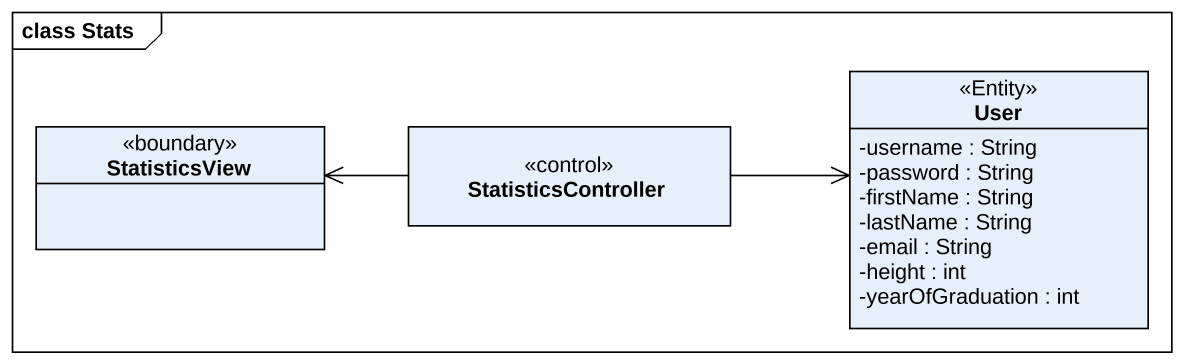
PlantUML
@startuml
mainframe class Stats
hide circle
hide empty members
skinparam classAttributeIconSize 0
class User <<Entity>> {
  -username : String
  -password : String
  -firstName : String
  -lastName : String
  -email : String
  -height : int
  -yearOfGraduation : int
}
class StatisticsView <<boundary>>
class StatisticsController <<control>>
StatisticsController -right-> User
StatisticsController -left-> StatisticsView
@enduml
